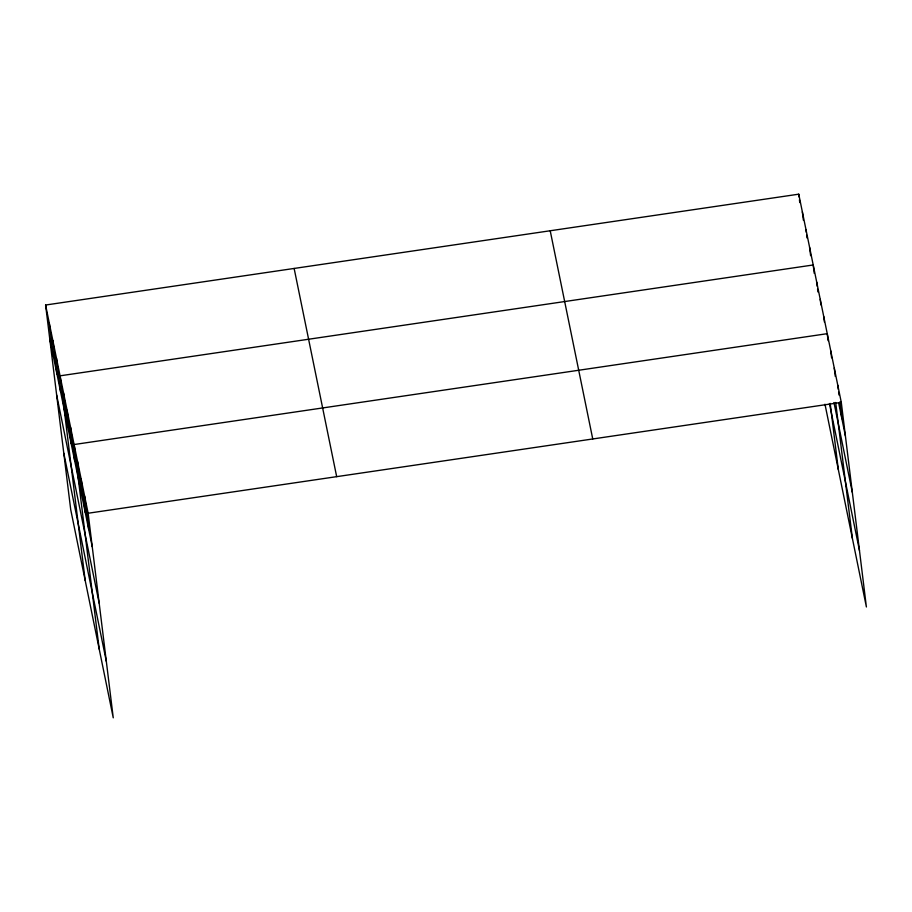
<?xml version="1.0" encoding="UTF-8"?>
<svg xmlns="http://www.w3.org/2000/svg" width="912" height="912" viewBox="0 0 912 912"><rect width="100%" height="100%" fill="white"/><g stroke="black" fill="none" stroke-linecap="round" stroke-linejoin="round"><path stroke-width="1.37" d="M45.6 305.03L88.133 513.239L113.259 717.824L70.714 509.614L45.6 305.03L798.741 194.176L841.286 402.386L866.4 606.97L824.972 404.21M88.133 513.239L841.286 402.386M838.652 402.887L845.401 435.913M833.967 402.511L852.332 492.366M829.453 403.571L859.469 550.517M550.21 230.759L592.743 438.968M294.143 268.459L336.676 476.657M49.715 338.569L92.249 546.767M56.647 395.01L99.18 603.22M63.783 453.173L106.328 661.371M837.775 385.206L838.288 389.401M838.63 392.194L838.972 394.987M839.827 401.975L841.89 418.733M834.263 368.026L835.289 376.417M830.752 350.858L831.607 357.835M828.096 340.666L827.241 333.678L74.1 444.532L99.214 649.116M835.688 402.488L852.367 538.262M823.73 316.498L824.425 322.084M820.23 299.318L820.914 304.916M816.719 282.15L817.232 286.334M817.574 289.127L817.916 291.931M814.234 273.349L813.208 264.97L60.067 375.824L85.181 580.408M830.205 403.412L838.322 469.555M809.594 247.277L810.62 255.656M805.98 229.573L806.322 232.366M806.664 235.159L807.006 237.952M802.355 211.88L803.392 220.259M798.741 194.176L799.083 196.969M799.425 199.774L799.778 202.567M84.622 496.06L88.749 529.587M81.122 478.891L85.238 512.419M77.611 461.711L81.727 495.239M70.589 427.352L74.704 460.879M67.078 410.183L71.193 443.711M63.566 393.004L67.693 426.531M56.441 358.131L60.568 391.658M52.828 340.427L56.943 373.954M49.214 322.734L53.329 356.261"/></g></svg>
